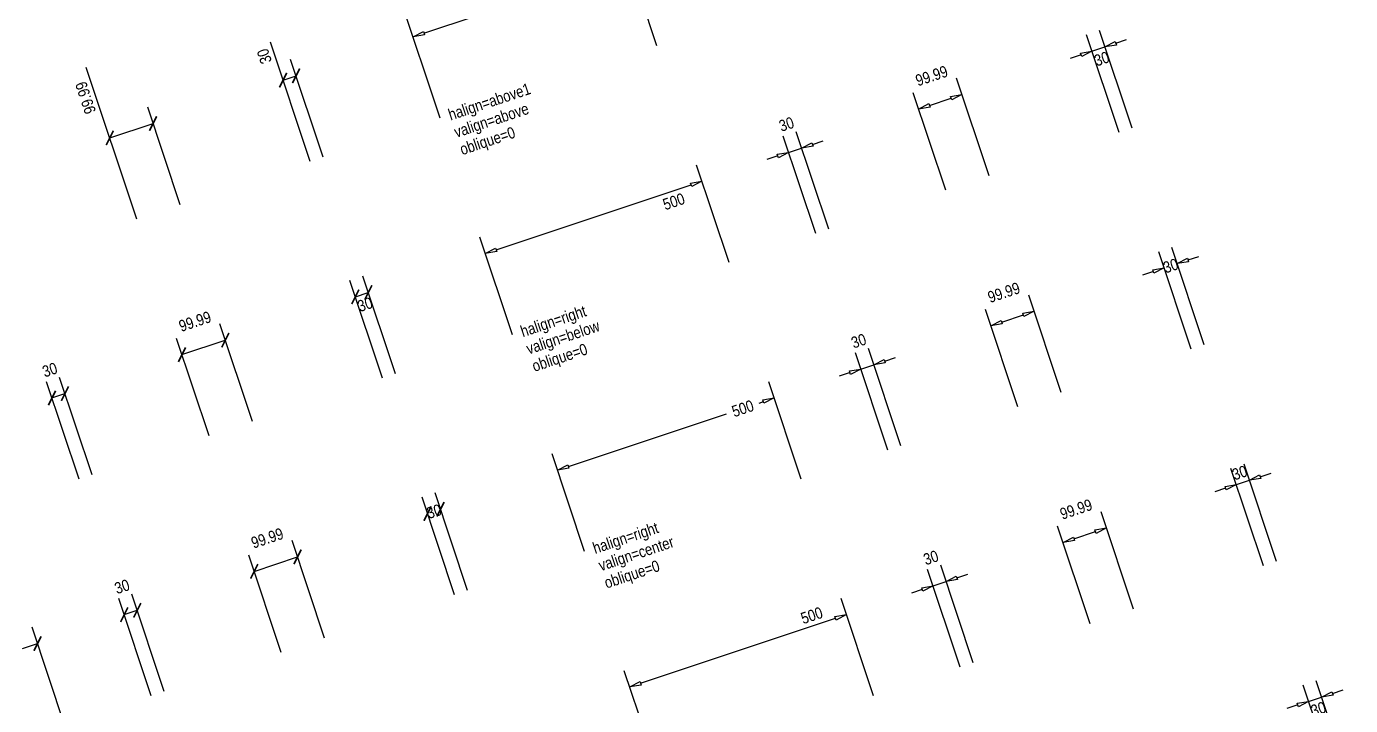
# Model space of a CAD drawing. Extents: x -12.9 to 55.8, y 9.3 to 94.5.
# Drawn here: x 18.93 to 47.92, y 50.7 to 65.57 of the extents above; entities that cross this region are included whole.
import ezdxf
from ezdxf.enums import TextEntityAlignment as Align

# ---------------------------------------------------------------- set-up
doc = ezdxf.new("R2010")
doc.units = 0
doc.styles.add('OpenSansCondensed-Light', font='OpenSansCondensed-Light.ttf')
doc.dimstyles.new('ARCHTICK', dxfattribs={"dimtxt": 0.25, "dimasz": 0.25, "dimexe": 0.375, "dimexo": 0.125, "dimgap": 0.1, "dimtad": 1, "dimlfac": 100, "dimzin": 12, "dimblk": 'ARCHTICK', "dimcen": 2.5, "dimazin": 3, "dimtfac": 0.5, "dimtmove": 0, "dimatfit": 3})
doc.dimstyles.new('CLOSEDBLANK', dxfattribs={"dimtxt": 0.25, "dimasz": 0.25, "dimexe": 0.375, "dimexo": 0.125, "dimgap": 0.1, "dimtad": 1, "dimlfac": 100, "dimzin": 12, "dimblk": 'CLOSEDBLANK', "dimcen": 2.5, "dimazin": 3, "dimtfac": 0.5, "dimtmove": 0, "dimatfit": 3})

# ---------------------------------------------------------------- blocks, each defined once
blk = doc.blocks.new('_ARCHTICK')
at = {"color": 0, "linetype": 'BYBLOCK', "const_width": 0.15}
blk.add_lwpolyline([(-0.5, -0.5), (0.5, 0.5)], dxfattribs=at)
blk = doc.blocks.new('*D89')
for p, q in [((19.764, 50.28), (19.052, 52.414)), ((18.839, 51.948), (19.171, 52.058)), ((14.427, 50.477), (18.127, 51.71)), ((15.02, 48.698), (14.309, 50.833))]:
    blk.add_line(p, q)
at = {"layer": 'Defpoints'}
for p in [(14.427, 50.477), (19.803, 50.161), (15.06, 48.58)]:
    blk.add_point(p, dxfattribs=at)
at = {"xscale": 0.25, "yscale": 0.25}
for p, rotation in [((19.171, 52.058), 18.43494882292201), ((14.427, 50.477), -161.565051177078)]:
    blk.add_blockref('_ARCHTICK', p, dxfattribs=dict(at, rotation=rotation))
at = {"style": 'OpenSansCondensed-Light'}
blk.add_text('500', height=0.25, rotation=18.4349, dxfattribs=at).set_placement((18.483, 51.829), align=Align.MIDDLE_CENTER)
blk = doc.blocks.new('*D90')
for p, q in [((21.946, 51.007), (21.234, 53.141)), ((21.661, 50.912), (20.949, 53.047)), ((21.068, 52.691), (21.353, 52.786))]:
    blk.add_line(p, q)
at = {"layer": 'Defpoints'}
for p in [(21.068, 52.691), (21.7, 50.793), (21.985, 50.888)]:
    blk.add_point(p, dxfattribs=at)
at = {"xscale": 0.25, "yscale": 0.25}
for p, rotation in [((21.068, 52.691), 18.43494882292201), ((21.353, 52.786), -161.565051177078)]:
    blk.add_blockref('_ARCHTICK', p, dxfattribs=dict(at, rotation=rotation))
at = {"style": 'OpenSansCondensed-Light'}
blk.add_text('30', height=0.25, rotation=18.4349, dxfattribs=at).set_placement((21.021, 53.307), align=Align.MIDDLE_CENTER)
blk = doc.blocks.new('*D91')
for p, q in [((25.456, 52.177), (24.744, 54.311)), ((24.507, 51.861), (23.795, 53.995)), ((23.914, 53.639), (24.863, 53.956))]:
    blk.add_line(p, q)
at = {"layer": 'Defpoints'}
for p in [(23.914, 53.639), (25.495, 52.058), (24.546, 51.742)]:
    blk.add_point(p, dxfattribs=at)
at = {"xscale": 0.25, "yscale": 0.25}
for p, rotation in [((24.863, 53.956), 18.43494882292201), ((23.914, 53.639), -161.565051177078)]:
    blk.add_blockref('_ARCHTICK', p, dxfattribs=dict(at, rotation=rotation))
at = {"style": 'OpenSansCondensed-Light'}
blk.add_text('99.99', height=0.25, rotation=18.4349, dxfattribs=at).set_placement((24.199, 54.367), align=Align.MIDDLE_CENTER)
blk = doc.blocks.new('*D92')
for p, q in [((28.302, 53.126), (27.59, 55.26)), ((28.586, 53.22), (27.875, 55.355))]:
    blk.add_line(p, q)
at = {"layer": 'Defpoints'}
for p in [(27.709, 54.904), (28.626, 53.102), (28.341, 53.007)]:
    blk.add_point(p, dxfattribs=at)
at = {"xscale": 0.25, "yscale": 0.25}
for p, rotation in [((27.709, 54.904), 18.43494882292201), ((27.993, 54.999), -161.565051177078)]:
    blk.add_blockref('_ARCHTICK', p, dxfattribs=dict(at, rotation=rotation))
at = {"style": 'OpenSansCondensed-Light'}
blk.add_text('30', height=0.25, rotation=18.4349, dxfattribs=at).set_placement((27.851, 54.952), align=Align.MIDDLE_CENTER)
blk = doc.blocks.new('*D94')
for p, q in [((20.08, 55.655), (19.368, 57.79)), ((20.364, 55.75), (19.653, 57.885)), ((19.487, 57.434), (19.771, 57.529))]:
    blk.add_line(p, q)
at = {"layer": 'Defpoints'}
for p in [(19.487, 57.434), (20.119, 55.537), (20.404, 55.632)]:
    blk.add_point(p, dxfattribs=at)
at = {"xscale": 0.25, "yscale": 0.25}
for p, rotation in [((19.771, 57.529), -161.565051177078), ((19.487, 57.434), 18.43494882292201)]:
    blk.add_blockref('_ARCHTICK', p, dxfattribs=dict(at, rotation=rotation))
at = {"style": 'OpenSansCondensed-Light'}
blk.add_text('30', height=0.25, rotation=18.4349, dxfattribs=at).set_placement((19.439, 58.051), align=Align.MIDDLE_CENTER)
blk = doc.blocks.new('*D95')
for p, q in [((23.874, 56.92), (23.163, 59.055)), ((22.926, 56.604), (22.214, 58.739)), ((22.333, 58.383), (23.281, 58.699))]:
    blk.add_line(p, q)
at = {"layer": 'Defpoints'}
for p in [(22.333, 58.383), (23.914, 56.802), (22.965, 56.485)]:
    blk.add_point(p, dxfattribs=at)
at = {"xscale": 0.25, "yscale": 0.25}
for p, rotation in [((23.281, 58.699), 18.43494882292201), ((22.333, 58.383), -161.565051177078)]:
    blk.add_blockref('_ARCHTICK', p, dxfattribs=dict(at, rotation=rotation))
at = {"style": 'OpenSansCondensed-Light'}
blk.add_text('99.99', height=0.25, rotation=18.4349, dxfattribs=at).set_placement((22.617, 59.11), align=Align.MIDDLE_CENTER)
blk = doc.blocks.new('*D96')
for p, q in [((27.005, 57.964), (26.294, 60.098)), ((26.721, 57.869), (26.009, 60.004)), ((26.128, 59.648), (26.412, 59.743))]:
    blk.add_line(p, q)
at = {"layer": 'Defpoints'}
for p in [(26.128, 59.648), (26.76, 57.75), (27.045, 57.845)]:
    blk.add_point(p, dxfattribs=at)
at = {"xscale": 0.25, "yscale": 0.25}
for p, rotation in [((26.128, 59.648), 18.43494882292201), ((26.412, 59.743), -161.565051177078)]:
    blk.add_blockref('_ARCHTICK', p, dxfattribs=dict(at, rotation=rotation))
at = {"style": 'OpenSansCondensed-Light'}
blk.add_text('30', height=0.25, rotation=18.4349, dxfattribs=at).set_placement((26.341, 59.482), align=Align.MIDDLE_CENTER)
blk = doc.blocks.new('*D99')
for p, q in [((21.345, 61.347), (20.238, 64.668)), ((22.293, 61.664), (21.582, 63.798)), ((20.752, 63.126), (21.7, 63.442))]:
    blk.add_line(p, q)
at = {"layer": 'Defpoints'}
for p in [(20.752, 63.126), (22.333, 61.545), (21.384, 61.229)]:
    blk.add_point(p, dxfattribs=at)
at = {"xscale": 0.25, "yscale": 0.25}
for p, rotation in [((21.7, 63.442), 18.43494882292201), ((20.752, 63.126), -161.565051177078)]:
    blk.add_blockref('_ARCHTICK', p, dxfattribs=dict(at, rotation=rotation))
at = {"style": 'OpenSansCondensed-Light'}
blk.add_text('99.99', height=0.25, rotation=108.4349, dxfattribs=at).set_placement((20.222, 64.004), align=Align.MIDDLE_CENTER)
blk = doc.blocks.new('*D100')
for p, q in [((25.139, 62.612), (24.27, 65.221)), ((25.424, 62.707), (24.712, 64.842)), ((24.546, 64.391), (24.831, 64.486))]:
    blk.add_line(p, q)
at = {"layer": 'Defpoints'}
for p in [(24.546, 64.391), (25.179, 62.494), (25.464, 62.589)]:
    blk.add_point(p, dxfattribs=at)
at = {"xscale": 0.25, "yscale": 0.25}
for p, rotation in [((24.831, 64.486), -161.565051177078), ((24.546, 64.391), 18.43494882292201)]:
    blk.add_blockref('_ARCHTICK', p, dxfattribs=dict(at, rotation=rotation))
at = {"style": 'OpenSansCondensed-Light'}
blk.add_text('30', height=0.25, rotation=108.4349, dxfattribs=at).set_placement((24.135, 64.913), align=Align.MIDDLE_CENTER)
blk = doc.blocks.new('_CLOSEDBLANK')
at = {"color": 0, "linetype": 'BYBLOCK'}
blk.add_lwpolyline([(-1, 0.16), (0, 0), (-1, -0.16)], close=True, dxfattribs=at)
blk = doc.blocks.new('*D144')
for p, q in [((47.592, 49.015), (46.88, 51.149)), ((47.876, 49.109), (47.165, 51.244)), ((47.52, 50.967), (47.758, 51.046)), ((46.999, 50.793), (47.283, 50.888)), ((46.761, 50.714), (46.524, 50.635))]:
    blk.add_line(p, q)
at = {"layer": 'Defpoints'}
for p in [(46.999, 50.793), (47.916, 48.991), (47.631, 48.896)]:
    blk.add_point(p, dxfattribs=at)
at = {"xscale": 0.25, "yscale": 0.25}
for p, rotation in [((46.999, 50.793), 18.43494882292201), ((47.283, 50.888), -161.565051177078)]:
    blk.add_blockref('_CLOSEDBLANK', p, dxfattribs=dict(at, rotation=rotation))
at = {"style": 'OpenSansCondensed-Light'}
blk.add_text('30', height=0.25, rotation=18.4349, dxfattribs=at).set_placement((47.212, 50.627), align=Align.MIDDLE_CENTER)
blk = doc.blocks.new('*D145')
for p, q in [((37.472, 50.912), (36.761, 53.047)), ((32.373, 51.189), (36.642, 52.612)), ((32.729, 49.331), (32.017, 51.465))]:
    blk.add_line(p, q)
at = {"layer": 'Defpoints'}
for p in [(32.136, 51.11), (37.512, 50.793), (32.768, 49.212)]:
    blk.add_point(p, dxfattribs=at)
at = {"xscale": 0.25, "yscale": 0.25}
for p, rotation in [((36.879, 52.691), 18.43494882292201), ((32.136, 51.11), -161.565051177078)]:
    blk.add_blockref('_CLOSEDBLANK', p, dxfattribs=dict(at, rotation=rotation))
at = {"style": 'OpenSansCondensed-Light'}
blk.add_text('500', height=0.25, rotation=18.4349, dxfattribs=at).set_placement((36.12, 52.675), align=Align.MIDDLE_CENTER)
blk = doc.blocks.new('*D146')
for p, q in [((39.37, 51.544), (38.658, 53.679)), ((39.654, 51.639), (38.943, 53.774)), ((38.777, 53.323), (39.061, 53.418)), ((39.299, 53.497), (39.536, 53.576)), ((38.54, 53.244), (38.302, 53.165))]:
    blk.add_line(p, q)
at = {"layer": 'Defpoints'}
for p in [(38.777, 53.323), (39.409, 51.426), (39.694, 51.521)]:
    blk.add_point(p, dxfattribs=at)
at = {"xscale": 0.25, "yscale": 0.25}
for p, rotation in [((38.777, 53.323), 18.43494882292201), ((39.061, 53.418), -161.565051177078)]:
    blk.add_blockref('_CLOSEDBLANK', p, dxfattribs=dict(at, rotation=rotation))
at = {"style": 'OpenSansCondensed-Light'}
blk.add_text('30', height=0.25, rotation=18.4349, dxfattribs=at).set_placement((38.729, 53.94), align=Align.MIDDLE_CENTER)
blk = doc.blocks.new('*D147')
for p, q in [((43.164, 52.809), (42.453, 54.944)), ((42.216, 52.493), (41.504, 54.628)), ((41.86, 54.351), (42.334, 54.509))]:
    blk.add_line(p, q)
at = {"layer": 'Defpoints'}
for p in [(41.623, 54.272), (43.204, 52.691), (42.255, 52.375)]:
    blk.add_point(p, dxfattribs=at)
at = {"xscale": 0.25, "yscale": 0.25}
for p, rotation in [((42.571, 54.588), 18.43494882292201), ((41.623, 54.272), -161.565051177078)]:
    blk.add_blockref('_CLOSEDBLANK', p, dxfattribs=dict(at, rotation=rotation))
at = {"style": 'OpenSansCondensed-Light'}
blk.add_text('99.99', height=0.25, rotation=18.4349, dxfattribs=at).set_placement((41.907, 54.999), align=Align.MIDDLE_CENTER)
blk = doc.blocks.new('*D148')
for p, q in [((46.295, 53.853), (45.584, 55.987)), ((46.01, 53.758), (45.299, 55.893)), ((45.939, 55.711), (46.176, 55.79)), ((45.18, 55.458), (44.943, 55.379)), ((45.418, 55.537), (45.702, 55.632))]:
    blk.add_line(p, q)
at = {"layer": 'Defpoints'}
for p in [(45.418, 55.537), (46.05, 53.639), (46.335, 53.734)]:
    blk.add_point(p, dxfattribs=at)
at = {"xscale": 0.25, "yscale": 0.25}
for p, rotation in [((45.702, 55.632), -161.565051177078), ((45.418, 55.537), 18.43494882292201)]:
    blk.add_blockref('_CLOSEDBLANK', p, dxfattribs=dict(at, rotation=rotation))
at = {"style": 'OpenSansCondensed-Light'}
blk.add_text('30', height=0.25, rotation=18.4349, dxfattribs=at).set_placement((45.489, 55.798), align=Align.MIDDLE_CENTER)
blk = doc.blocks.new('*D149')
for p, q in [((35.891, 55.655), (35.18, 57.79)), ((34.966, 57.323), (35.061, 57.355)), ((30.792, 55.932), (34.255, 57.086)), ((31.148, 54.074), (30.436, 56.209))]:
    blk.add_line(p, q)
at = {"layer": 'Defpoints'}
for p in [(30.555, 55.853), (35.931, 55.537), (31.187, 53.956)]:
    blk.add_point(p, dxfattribs=at)
at = {"xscale": 0.25, "yscale": 0.25}
for p, rotation in [((35.298, 57.434), 18.43494882292201), ((30.555, 55.853), -161.565051177078)]:
    blk.add_blockref('_CLOSEDBLANK', p, dxfattribs=dict(at, rotation=rotation))
at = {"style": 'OpenSansCondensed-Light'}
blk.add_text('500', height=0.25, rotation=18.4349, dxfattribs=at).set_placement((34.61, 57.205), align=Align.MIDDLE_CENTER)
blk = doc.blocks.new('*D150')
for p, q in [((37.789, 56.288), (37.077, 58.422)), ((38.073, 56.383), (37.362, 58.517)), ((37.717, 58.241), (37.955, 58.32)), ((36.958, 57.988), (36.721, 57.909)), ((37.196, 58.067), (37.48, 58.161))]:
    blk.add_line(p, q)
at = {"layer": 'Defpoints'}
for p in [(37.196, 58.067), (38.113, 56.264), (37.828, 56.169)]:
    blk.add_point(p, dxfattribs=at)
at = {"xscale": 0.25, "yscale": 0.25}
for p, rotation in [((37.48, 58.161), -161.565051177078), ((37.196, 58.067), 18.43494882292201)]:
    blk.add_blockref('_CLOSEDBLANK', p, dxfattribs=dict(at, rotation=rotation))
at = {"style": 'OpenSansCondensed-Light'}
blk.add_text('30', height=0.25, rotation=18.4349, dxfattribs=at).set_placement((37.148, 58.683), align=Align.MIDDLE_CENTER)
blk = doc.blocks.new('*D151')
for p, q in [((41.583, 57.553), (40.872, 59.687)), ((40.635, 57.237), (39.923, 59.371)), ((40.279, 59.094), (40.753, 59.252))]:
    blk.add_line(p, q)
at = {"layer": 'Defpoints'}
for p in [(40.042, 59.015), (41.623, 57.434), (40.674, 57.118)]:
    blk.add_point(p, dxfattribs=at)
at = {"xscale": 0.25, "yscale": 0.25}
for p, rotation in [((40.99, 59.331), 18.43494882292201), ((40.042, 59.015), -161.565051177078)]:
    blk.add_blockref('_CLOSEDBLANK', p, dxfattribs=dict(at, rotation=rotation))
at = {"style": 'OpenSansCondensed-Light'}
blk.add_text('99.99', height=0.25, rotation=18.4349, dxfattribs=at).set_placement((40.326, 59.743), align=Align.MIDDLE_CENTER)
blk = doc.blocks.new('*D152')
for p, q in [((44.429, 58.501), (43.718, 60.636)), ((44.714, 58.596), (44.002, 60.731)), ((44.358, 60.454), (44.595, 60.533)), ((43.599, 60.201), (43.362, 60.122))]:
    blk.add_line(p, q)
at = {"layer": 'Defpoints'}
for p in [(43.836, 60.28), (44.469, 58.383), (44.753, 58.478)]:
    blk.add_point(p, dxfattribs=at)
at = {"xscale": 0.25, "yscale": 0.25}
for p, rotation in [((43.836, 60.28), 18.43494882292201), ((44.121, 60.375), -161.565051177078)]:
    blk.add_blockref('_CLOSEDBLANK', p, dxfattribs=dict(at, rotation=rotation))
at = {"style": 'OpenSansCondensed-Light'}
blk.add_text('30', height=0.25, rotation=18.4349, dxfattribs=at).set_placement((43.979, 60.328), align=Align.MIDDLE_CENTER)
blk = doc.blocks.new('*D153')
for p, q in [((34.31, 60.399), (33.598, 62.533)), ((29.211, 60.675), (33.48, 62.099)), ((29.567, 58.818), (28.855, 60.952))]:
    blk.add_line(p, q)
at = {"layer": 'Defpoints'}
for p in [(28.974, 60.596), (34.35, 60.28), (29.606, 58.699)]:
    blk.add_point(p, dxfattribs=at)
at = {"xscale": 0.25, "yscale": 0.25}
for p, rotation in [((33.717, 62.178), 18.43494882292201), ((28.974, 60.596), -161.565051177078)]:
    blk.add_blockref('_CLOSEDBLANK', p, dxfattribs=dict(at, rotation=rotation))
at = {"style": 'OpenSansCondensed-Light'}
blk.add_text('500', height=0.25, rotation=18.4349, dxfattribs=at).set_placement((33.1, 61.735), align=Align.MIDDLE_CENTER)
blk = doc.blocks.new('*D154')
for p, q in [((36.492, 61.126), (35.78, 63.261)), ((36.207, 61.031), (35.496, 63.166)), ((35.614, 62.81), (35.899, 62.905)), ((36.136, 62.984), (36.373, 63.063)), ((35.377, 62.731), (35.14, 62.652))]:
    blk.add_line(p, q)
at = {"layer": 'Defpoints'}
for p in [(35.614, 62.81), (36.247, 60.913), (36.532, 61.008)]:
    blk.add_point(p, dxfattribs=at)
at = {"xscale": 0.25, "yscale": 0.25}
for p, rotation in [((35.899, 62.905), -161.565051177078), ((35.614, 62.81), 18.43494882292201)]:
    blk.add_blockref('_CLOSEDBLANK', p, dxfattribs=dict(at, rotation=rotation))
at = {"style": 'OpenSansCondensed-Light'}
blk.add_text('30', height=0.25, rotation=18.4349, dxfattribs=at).set_placement((35.567, 63.427), align=Align.MIDDLE_CENTER)
blk = doc.blocks.new('*D155')
for p, q in [((40.002, 62.296), (39.291, 64.431)), ((39.053, 61.98), (38.342, 64.114)), ((38.698, 63.838), (39.172, 63.996))]:
    blk.add_line(p, q)
at = {"layer": 'Defpoints'}
for p in [(38.46, 63.759), (40.042, 62.178), (39.093, 61.861)]:
    blk.add_point(p, dxfattribs=at)
at = {"xscale": 0.25, "yscale": 0.25}
for p, rotation in [((39.409, 64.075), 18.43494882292201), ((38.46, 63.759), -161.565051177078)]:
    blk.add_blockref('_CLOSEDBLANK', p, dxfattribs=dict(at, rotation=rotation))
at = {"style": 'OpenSansCondensed-Light'}
blk.add_text('99.99', height=0.25, rotation=18.4349, dxfattribs=at).set_placement((38.745, 64.486), align=Align.MIDDLE_CENTER)
blk = doc.blocks.new('*D156')
for p, q in [((42.848, 63.245), (42.137, 65.379)), ((43.133, 63.34), (42.421, 65.474)), ((42.777, 65.198), (43.014, 65.277)), ((42.018, 64.945), (41.781, 64.866)), ((42.255, 65.024), (42.54, 65.118))]:
    blk.add_line(p, q)
at = {"layer": 'Defpoints'}
for p in [(42.255, 65.024), (43.172, 63.221), (42.888, 63.126)]:
    blk.add_point(p, dxfattribs=at)
at = {"xscale": 0.25, "yscale": 0.25}
for p, rotation in [((42.54, 65.118), -161.565051177078), ((42.255, 65.024), 18.43494882292201)]:
    blk.add_blockref('_CLOSEDBLANK', p, dxfattribs=dict(at, rotation=rotation))
at = {"style": 'OpenSansCondensed-Light'}
blk.add_text('30', height=0.25, rotation=18.4349, dxfattribs=at).set_placement((42.469, 64.858), align=Align.MIDDLE_CENTER)
blk = doc.blocks.new('*D157')
for p, q in [((32.729, 65.142), (32.017, 67.277)), ((27.63, 65.419), (31.899, 66.842)), ((27.985, 63.561), (27.037, 66.407))]:
    blk.add_line(p, q)
at = {"layer": 'Defpoints'}
for p in [(27.393, 65.34), (32.768, 65.024), (28.025, 63.442)]:
    blk.add_point(p, dxfattribs=at)
at = {"xscale": 0.25, "yscale": 0.25}
for p, rotation in [((32.136, 66.921), 18.43494882292201), ((27.393, 65.34), -161.565051177078)]:
    blk.add_blockref('_CLOSEDBLANK', p, dxfattribs=dict(at, rotation=rotation))
at = {"style": 'OpenSansCondensed-Light'}
blk.add_text('500', height=0.25, rotation=108.4349, dxfattribs=at).set_placement((26.942, 65.98), align=Align.MIDDLE_CENTER)

msp = doc.modelspace()

# ---------------------------------------------------------------- texts
at = {"style": 'OpenSansCondensed-Light'}
for s, p in [('halign=above1', (28.21472, 63.50574)), ('valign=above', (28.34121, 63.12626)), ('oblique=0', (28.4677, 62.74679)), ('halign=right', (29.79586, 58.76232)), ('valign=below', (29.92235, 58.38285)), ('oblique=0', (30.04884, 58.00337)), ('halign=right', (31.377, 54.01891)), ('valign=center', (31.50349, 53.63943)), ('oblique=0', (31.62998, 53.25996))]:
    msp.add_text(s, height=0.25, rotation=18.434949, dxfattribs=at).set_placement(p)

# ---------------------------------------------------------------- dimensions: what is measured, and where the dimension line sits
for base, p1, p2, dimstyle, override, picture, middle in [((27.39253, 65.33986), (28.02498, 63.44249), (32.7684, 65.02363), 'CLOSEDBLANK', {"dimtad": 1}, '*D157', (26.9419, 65.98022)), ((42.25523, 65.02363), (42.88769, 63.12626), (43.17229, 63.22113), 'CLOSEDBLANK', {"dimtad": 4, "dimtix": 1}, '*D156', (42.46869, 64.85761)), ((24.54648, 64.39118), (25.17893, 62.49381), (25.46354, 62.58868), 'ARCHTICK', {"dimtad": 1, "dimtix": 1}, '*D100', (24.13538, 64.91295)), ((20.75174, 63.12626), (21.3842, 61.2289), (22.33279, 61.54509), 'ARCHTICK', {"dimtad": 1}, '*D99', (20.22206, 64.0038)), ((38.4605, 63.75872), (39.09295, 61.86135), (40.04154, 62.17755), 'CLOSEDBLANK', {"dimtad": 4}, '*D155', (38.74506, 64.48603)), ((35.61445, 62.81004), (36.2469, 60.91267), (36.53151, 61.00754), 'CLOSEDBLANK', {"dimtad": 4}, '*D154', (35.56701, 63.42668)), ((28.97367, 60.59644), (29.60612, 58.69908), (34.34954, 60.28021), 'CLOSEDBLANK', {"dimtad": 4}, '*D153', (33.10044, 61.73486)), ((43.83637, 60.28021), (44.46883, 58.38285), (44.75343, 58.47772), 'CLOSEDBLANK', {"dimtad": 0, "dimtix": 1}, '*D152', (43.97867, 60.32765)), ((26.12762, 59.64776), (26.76007, 57.75039), (27.04468, 57.84526), 'ARCHTICK', {"dimtad": 4, "dimtix": 1}, '*D96', (26.34107, 59.48174)), ((40.04164, 59.0153), (40.67409, 57.11794), (41.62268, 57.43413), 'CLOSEDBLANK', {"dimtad": 0}, '*D151', (40.3262, 59.74261)), ((22.33288, 58.38285), (22.96534, 56.48548), (23.91393, 56.80168), 'ARCHTICK', {"dimtad": 4}, '*D95', (22.61744, 59.11016)), ((37.19559, 58.06662), (37.82804, 56.16925), (38.11265, 56.26412), 'CLOSEDBLANK', {"dimtad": 0}, '*D150', (37.14815, 58.68326)), ((19.48683, 57.43416), (20.11929, 55.5368), (20.40389, 55.63167), 'ARCHTICK', {"dimtad": 4}, '*D94', (19.4394, 58.05081)), ((30.5548, 55.85303), (31.18726, 53.95566), (35.93068, 55.5368), 'CLOSEDBLANK', {"dimtad": 0}, '*D149', (34.61043, 57.2049)), ((45.41751, 55.5368), (46.04997, 53.63943), (46.33457, 53.7343), 'CLOSEDBLANK', {"dimtad": 1, "dimtix": 1}, '*D148', (45.48866, 55.79769)), ((27.70875, 54.90434), (28.34121, 53.00698), (28.62582, 53.10184), 'ARCHTICK', {"dimtad": 0, "dimtix": 1}, '*D92', (27.85106, 54.95178)), ((41.62278, 54.27189), (42.25523, 52.37452), (43.20382, 52.69072), 'CLOSEDBLANK', {"dimtad": 1}, '*D147', (41.90733, 54.9992)), ((23.91402, 53.63943), (24.54648, 51.74207), (25.49507, 52.05826), 'ARCHTICK', {"dimtad": 0}, '*D91', (24.19858, 54.36674)), ((38.77673, 53.3232), (39.40918, 51.42584), (39.69379, 51.52071), 'CLOSEDBLANK', {"dimtad": 1}, '*D146', (38.72929, 53.93985)), ((21.06797, 52.69075), (21.70043, 50.79338), (21.98503, 50.88825), 'ARCHTICK', {"dimtad": 0}, '*D90', (21.02054, 53.30739)), ((32.13594, 51.10961), (32.7684, 49.21224), (37.51182, 50.79338), 'CLOSEDBLANK', {"dimtad": 1}, '*D145', (36.12041, 52.67494)), ((14.42719, 50.47715), (15.05964, 48.57979), (19.80306, 50.16093), 'ARCHTICK', {"dimtad": 0}, '*D89', (18.48281, 51.82903)), ((46.99865, 50.79338), (47.6311, 48.89602), (47.91571, 48.99088), 'CLOSEDBLANK', {"dimtad": 4, "dimtix": 1}, '*D144', (47.2121, 50.62736))]:
    dim = msp.add_linear_dim(base=base, p1=p1, p2=p2, angle=18.434949, dimstyle=dimstyle, override=override)
    dim.commit()
    dim.dimension.update_dxf_attribs({"geometry": picture, "text_midpoint": middle})

doc.saveas('drawing.dxf')
